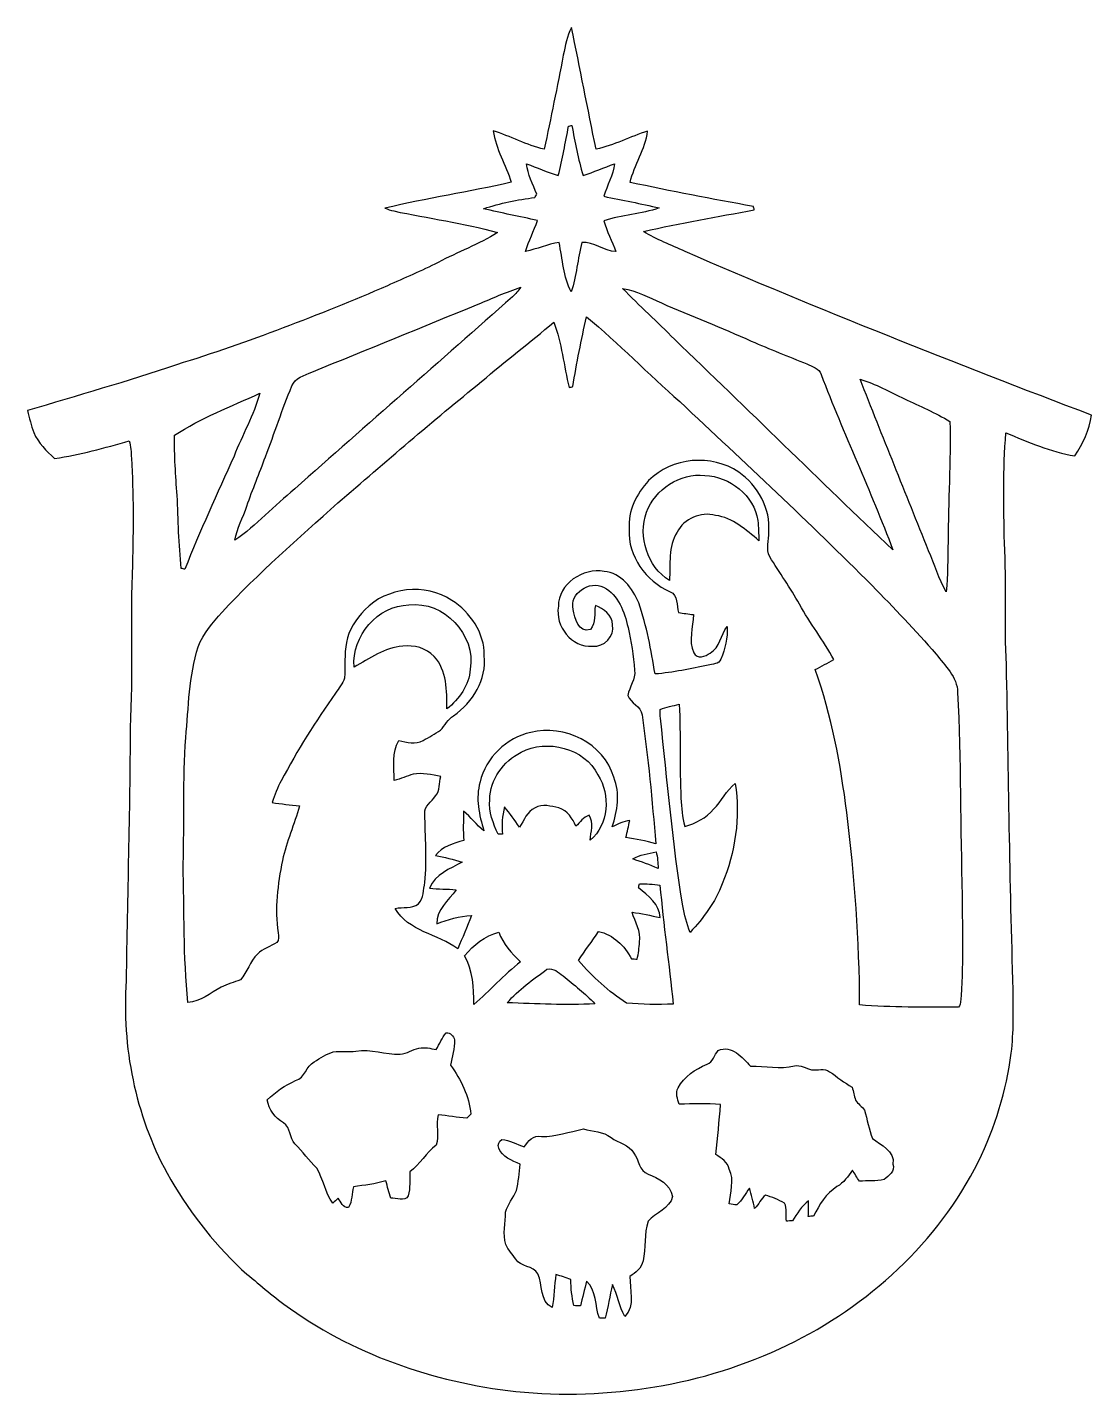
# Model space of a CAD drawing. Header units: centimetres. Extents: x -12.3 to 12, y -15.9 to 15.5.
import ezdxf

# ---------------------------------------------------------------- set-up
doc = ezdxf.new("R2010")
doc.units = ezdxf.units.CM
doc.header["$MEASUREMENT"] = 0
doc.layers.add('Layer 1', color=7, linetype='Continuous')

msp = doc.modelspace()

# ---------------------------------------------------------------- linework, layer by layer
at = {"layer": 'Layer 1', "color": 49}
for points, knots in [([(-0.08184, 14.89251), (-0.03845, 15.10806), (-0.00247, 15.33102), (0.10548, 15.52575), (0.10548, 15.52575), (0.2981, 14.59794), (0.4759, 13.66661), (0.66604, 12.7381), (0.66604, 12.7381), (1.07774, 12.82277), (1.44851, 13.02949), (1.84785, 13.15297), (1.84785, 13.15297), (1.79917, 12.73669), (1.53811, 12.38356), (1.44604, 11.97751), (1.44604, 11.97751), (2.38337, 11.7796), (3.32352, 11.59298), (4.26755, 11.43035), (4.26755, 11.43035), (4.27284, 11.4106), (4.28343, 11.37144), (4.28872, 11.35204), (4.28872, 11.35204), (3.44417, 11.18799), (2.59468, 11.04794), (1.75577, 10.85638), (1.75577, 10.85638), (2.04717, 10.65671), (2.39007, 10.55335), (2.70334, 10.39495), (2.70334, 10.39495), (5.77215, 9.06921), (8.88189, 7.83907), (12.00538, 6.64916), (12.00538, 6.64916), (11.9567, 6.31261), (11.80782, 6.00075), (11.62191, 5.71888), (11.62191, 5.71888), (11.07087, 5.80954), (10.55652, 6.03215), (10.04499, 6.24487), (10.04499, 6.24487), (9.97902, 5.40632), (9.99737, 4.56318), (10.01077, 3.72286), (10.01077, 3.72286), (10.0651, 2.794), (10.01007, 1.86302), (10.05769, 0.93416), (10.05769, 0.93416), (10.10814, -1.54693), (10.13142, -4.02837), (10.21397, -6.50875), (10.21397, -6.50875), (10.21609, -6.99029), (10.22456, -7.47395), (10.17023, -7.95373), (10.17023, -7.95373), (10.05205, -8.81592), (9.79699, -9.65623), (9.41599, -10.43799), (9.41599, -10.43799), (8.4963, -12.28866), (6.89116, -13.74669), (5.04261, -14.64204), (5.04261, -14.64204), (3.12491, -15.57055), (0.94368, -15.90992), (-1.17052, -15.70426), (-1.17052, -15.70426), (-3.06458, -15.48906), (-4.93219, -14.84171), (-6.47383, -13.70577), (-6.47383, -13.70577), (-6.8072, -13.45353), (-7.12364, -13.17978), (-7.44538, -12.91272), (-7.44538, -12.91272), (-8.1153, -12.26326), (-8.70056, -11.52243), (-9.14929, -10.70328), (-9.14929, -10.70328), (-9.87989, -9.36484), (-10.18611, -7.81403), (-10.08592, -6.29638), (-10.08592, -6.29638), (-10.05805, -4.36774), (-10.00231, -2.43981), (-9.99314, -0.51118), (-9.99314, -0.51118), (-9.93069, 0.73484), (-10.00054, 1.98296), (-9.94163, 3.22897), (-9.94163, 3.22897), (-9.92364, 4.04001), (-9.91482, 4.85246), (-9.96597, 5.66279), (-9.96597, 5.66279), (-9.96879, 5.7979), (-9.98114, 5.93231), (-10.0143, 6.06319), (-10.0143, 6.06319), (-10.57593, 5.89739), (-11.14319, 5.7464), (-11.72316, 5.65856), (-11.72316, 5.65856), (-11.90978, 5.82965), (-12.09746, 6.0138), (-12.19906, 6.25016), (-12.19906, 6.25016), (-12.25797, 6.41491), (-12.30313, 6.58389), (-12.34405, 6.75358), (-12.34405, 6.75358), (-11.20563, 7.09895), (-10.05875, 7.41927), (-8.93198, 7.80344), (-8.93198, 7.80344), (-7.29121, 8.31603), (-5.68431, 8.93233), (-4.10598, 9.61249), (-4.10598, 9.61249), (-3.72004, 9.79029), (-3.32634, 9.95151), (-2.94816, 10.14624), (-2.94816, 10.14624), (-2.49837, 10.38296), (-2.01859, 10.56005), (-1.5875, 10.83169), (-1.5875, 10.83169), (-2.36679, 11.04865), (-3.17183, 11.15554), (-3.96205, 11.32381), (-3.96205, 11.32381), (-4.03084, 11.34039), (-4.09716, 11.36438), (-4.16313, 11.38873), (-4.16313, 11.38873), (-3.20675, 11.61556), (-2.23308, 11.76196), (-1.27529, 11.98069), (-1.27529, 11.98069), (-1.39277, 12.38144), (-1.62807, 12.74198), (-1.68769, 13.16037), (-1.68769, 13.16037), (-1.29223, 13.03549), (-0.92393, 12.83088), (-0.51717, 12.73916), (-0.51717, 12.73916), (-0.36548, 13.45565), (-0.22331, 14.17391), (-0.08184, 14.89251), (-0.08184, 14.89251), (-0.08184, 14.89251), (-0.08184, 14.89251), (-0.08184, 14.89251)], [0, 0, 0, 0, 0.02439024, 0.02439024, 0.02439024, 0.02439024, 0.04878049, 0.04878049, 0.04878049, 0.04878049, 0.07317073, 0.07317073, 0.07317073, 0.07317073, 0.09756098, 0.09756098, 0.09756098, 0.09756098, 0.12195122, 0.12195122, 0.12195122, 0.12195122, 0.14634146, 0.14634146, 0.14634146, 0.14634146, 0.17073171, 0.17073171, 0.17073171, 0.17073171, 0.19512195, 0.19512195, 0.19512195, 0.19512195, 0.2195122, 0.2195122, 0.2195122, 0.2195122, 0.24390244, 0.24390244, 0.24390244, 0.24390244, 0.26829268, 0.26829268, 0.26829268, 0.26829268, 0.29268293, 0.29268293, 0.29268293, 0.29268293, 0.31707317, 0.31707317, 0.31707317, 0.31707317, 0.34146341, 0.34146341, 0.34146341, 0.34146341, 0.36585366, 0.36585366, 0.36585366, 0.36585366, 0.3902439, 0.3902439, 0.3902439, 0.3902439, 0.41463415, 0.41463415, 0.41463415, 0.41463415, 0.43902439, 0.43902439, 0.43902439, 0.43902439, 0.46341463, 0.46341463, 0.46341463, 0.46341463, 0.48780488, 0.48780488, 0.48780488, 0.48780488, 0.51219512, 0.51219512, 0.51219512, 0.51219512, 0.53658537, 0.53658537, 0.53658537, 0.53658537, 0.56097561, 0.56097561, 0.56097561, 0.56097561, 0.58536585, 0.58536585, 0.58536585, 0.58536585, 0.6097561, 0.6097561, 0.6097561, 0.6097561, 0.63414634, 0.63414634, 0.63414634, 0.63414634, 0.65853659, 0.65853659, 0.65853659, 0.65853659, 0.68292683, 0.68292683, 0.68292683, 0.68292683, 0.70731707, 0.70731707, 0.70731707, 0.70731707, 0.73170732, 0.73170732, 0.73170732, 0.73170732, 0.75609756, 0.75609756, 0.75609756, 0.75609756, 0.7804878, 0.7804878, 0.7804878, 0.7804878, 0.80487805, 0.80487805, 0.80487805, 0.80487805, 0.82926829, 0.82926829, 0.82926829, 0.82926829, 0.85365854, 0.85365854, 0.85365854, 0.85365854, 0.87804878, 0.87804878, 0.87804878, 0.87804878, 0.90243902, 0.90243902, 0.90243902, 0.90243902, 0.92682927, 0.92682927, 0.92682927, 0.92682927, 0.95121951, 0.95121951, 0.95121951, 0.95121951, 1, 1, 1, 1]), ([(0.03598, 13.26303), (-0.03104, 12.88521), (-0.1076, 12.50915), (-0.1972, 12.13591), (-0.1972, 12.13591), (-0.44626, 12.2107), (-0.68298, 12.31865), (-0.92781, 12.40508), (-0.92781, 12.40508), (-0.89112, 12.15954), (-0.78352, 11.93377), (-0.68756, 11.70728), (-0.68756, 11.70728), (-0.69885, 11.68929), (-0.72143, 11.65331), (-0.73272, 11.63532), (-0.73272, 11.63532), (-1.12924, 11.57817), (-1.52541, 11.50373), (-1.90606, 11.37708), (-1.90606, 11.37708), (-1.49789, 11.27407), (-1.08303, 11.2014), (-0.6731, 11.10439), (-0.6731, 11.10439), (-0.75918, 10.86697), (-0.86713, 10.63766), (-0.94686, 10.39777), (-0.94686, 10.39777), (-0.68756, 10.45175), (-0.44344, 10.56393), (-0.17992, 10.60203), (-0.17992, 10.60203), (-0.09243, 10.22703), (-0.08819, 9.81675), (0.09666, 9.47244), (0.09666, 9.47244), (0.22472, 9.83897), (0.24342, 10.2302), (0.34149, 10.60344), (0.34149, 10.60344), (0.6156, 10.62496), (0.84561, 10.40271), (1.12148, 10.3953), (1.12148, 10.3953), (1.03223, 10.63202), (0.91757, 10.8585), (0.84314, 11.10051), (0.84314, 11.10051), (1.25801, 11.2335), (1.70004, 11.25361), (2.11314, 11.39261), (2.11314, 11.39261), (1.69404, 11.49809), (1.26647, 11.56723), (0.84455, 11.66001), (0.84455, 11.66001), (0.92181, 11.91084), (1.05481, 12.14332), (1.09008, 12.40719), (1.09008, 12.40719), (0.84949, 12.31865), (0.61419, 12.21493), (0.37006, 12.13626), (0.37006, 12.13626), (0.25823, 12.51232), (0.18097, 12.89791), (0.11606, 13.28455), (0.11606, 13.28455), (0.09596, 13.27926), (0.05609, 13.26832), (0.03598, 13.26303), (0.03598, 13.26303), (0.03598, 13.26303), (0.03598, 13.26303), (0.03598, 13.26303)], [0, 0, 0, 0, 0.05, 0.05, 0.05, 0.05, 0.1, 0.1, 0.1, 0.1, 0.15, 0.15, 0.15, 0.15, 0.2, 0.2, 0.2, 0.2, 0.25, 0.25, 0.25, 0.25, 0.3, 0.3, 0.3, 0.3, 0.35, 0.35, 0.35, 0.35, 0.4, 0.4, 0.4, 0.4, 0.45, 0.45, 0.45, 0.45, 0.5, 0.5, 0.5, 0.5, 0.55, 0.55, 0.55, 0.55, 0.6, 0.6, 0.6, 0.6, 0.65, 0.65, 0.65, 0.65, 0.7, 0.7, 0.7, 0.7, 0.75, 0.75, 0.75, 0.75, 0.8, 0.8, 0.8, 0.8, 0.85, 0.85, 0.85, 0.85, 0.9, 0.9, 0.9, 0.9, 1, 1, 1, 1]), ([(-2.03341, 9.19127), (-3.29883, 8.66846), (-4.56741, 8.15269), (-5.836, 7.63764), (-5.836, 7.63764), (-6.00463, 7.5632), (-6.22335, 7.50746), (-6.29285, 7.31767), (-6.29285, 7.31767), (-6.51722, 6.78639), (-6.68902, 6.23535), (-6.89857, 5.69877), (-6.89857, 5.69877), (-7.03474, 5.32024), (-7.19314, 4.95018), (-7.32402, 4.56953), (-7.32402, 4.56953), (-7.4108, 4.30706), (-7.54698, 4.05977), (-7.59672, 3.78531), (-7.59672, 3.78531), (-7.10494, 4.13173), (-6.69255, 4.57729), (-6.22935, 4.95935), (-6.22935, 4.95935), (-4.57694, 6.43643), (-2.89807, 7.88282), (-1.24672, 9.36061), (-1.24672, 9.36061), (-1.17404, 9.42552), (-1.11019, 9.4996), (-1.05304, 9.57792), (-1.05304, 9.57792), (-1.38748, 9.47067), (-1.70744, 9.32215), (-2.03341, 9.19127), (-2.03341, 9.19127), (-2.03341, 9.19127), (-2.03341, 9.19127), (-2.03341, 9.19127)], [0, 0, 0, 0, 0.09090909, 0.09090909, 0.09090909, 0.09090909, 0.18181818, 0.18181818, 0.18181818, 0.18181818, 0.27272727, 0.27272727, 0.27272727, 0.27272727, 0.36363636, 0.36363636, 0.36363636, 0.36363636, 0.45454545, 0.45454545, 0.45454545, 0.45454545, 0.54545455, 0.54545455, 0.54545455, 0.54545455, 0.63636364, 0.63636364, 0.63636364, 0.63636364, 0.72727273, 0.72727273, 0.72727273, 0.72727273, 0.81818182, 0.81818182, 0.81818182, 0.81818182, 1, 1, 1, 1]), ([(1.27564, 9.55322), (1.65523, 9.14929), (2.07504, 8.78558), (2.46062, 8.38729), (2.46062, 8.38729), (4.13314, 6.78533), (5.78309, 5.15796), (7.4616, 3.5627), (7.4616, 3.5627), (6.95184, 4.91772), (6.33448, 6.2297), (5.81589, 7.58119), (5.81589, 7.58119), (5.77427, 7.72689), (5.61022, 7.76111), (5.4924, 7.82249), (5.4924, 7.82249), (5.06801, 7.99712), (4.63832, 8.15834), (4.22028, 8.34743), (4.22028, 8.34743), (3.54013, 8.65117), (2.84409, 8.91822), (2.16253, 9.21844), (2.16253, 9.21844), (1.87466, 9.34826), (1.59138, 9.50242), (1.27564, 9.55322), (1.27564, 9.55322), (1.27564, 9.55322), (1.27564, 9.55322), (1.27564, 9.55322)], [0, 0, 0, 0, 0.11111111, 0.11111111, 0.11111111, 0.11111111, 0.22222222, 0.22222222, 0.22222222, 0.22222222, 0.33333333, 0.33333333, 0.33333333, 0.33333333, 0.44444444, 0.44444444, 0.44444444, 0.44444444, 0.55555556, 0.55555556, 0.55555556, 0.55555556, 0.66666667, 0.66666667, 0.66666667, 0.66666667, 0.77777778, 0.77777778, 0.77777778, 0.77777778, 1, 1, 1, 1]), ([(0.44662, 8.90164), (0.33479, 8.37071), (0.21766, 7.84049), (0.13723, 7.30356), (0.13723, 7.30356), (0.11642, 7.29827), (0.07444, 7.28733), (0.05362, 7.28169), (0.05362, 7.28169), (-0.07796, 7.77769), (-0.11113, 8.30157), (-0.30021, 8.78064), (-0.30021, 8.78064), (-0.83891, 8.31286), (-1.41605, 7.89164), (-1.95121, 7.41892), (-1.95121, 7.41892), (-3.07164, 6.52145), (-4.15184, 5.57601), (-5.24122, 4.6415), (-5.24122, 4.6415), (-6.14751, 3.83293), (-7.06226, 3.03036), (-7.89023, 2.1403), (-7.89023, 2.1403), (-8.10119, 1.8983), (-8.32344, 1.65312), (-8.43562, 1.34655), (-8.43562, 1.34655), (-8.64941, 0.67451), (-8.65928, -0.0381), (-8.71996, -0.73448), (-8.71996, -0.73448), (-8.79616, -1.69721), (-8.74818, -2.66347), (-8.7824, -3.62797), (-8.7824, -3.62797), (-8.75771, -4.68418), (-8.77676, -5.74428), (-8.67586, -6.79768), (-8.67586, -6.79768), (-8.37988, -6.78251), (-8.16046, -6.57754), (-7.90998, -6.44948), (-7.90998, -6.44948), (-7.77311, -6.3694), (-7.61612, -6.33765), (-7.47254, -6.27521), (-7.47254, -6.27521), (-7.31061, -6.10306), (-7.25523, -5.85294), (-7.08025, -5.68995), (-7.08025, -5.68995), (-6.95784, -5.56295), (-6.77968, -5.52097), (-6.63893, -5.42078), (-6.63893, -5.42078), (-6.56978, -5.36928), (-6.60435, -5.27403), (-6.60541, -5.20241), (-6.60541, -5.20241), (-6.69431, -4.65032), (-6.61776, -4.08834), (-6.50875, -3.54506), (-6.50875, -3.54506), (-6.41632, -3.1175), (-6.23676, -2.71604), (-6.11893, -2.29623), (-6.11893, -2.29623), (-6.32778, -2.27118), (-6.53768, -2.25601), (-6.74405, -2.2158), (-6.74405, -2.2158), (-6.69078, -2.04399), (-6.61846, -1.87854), (-6.53697, -1.71873), (-6.53697, -1.71873), (-6.16691, -1.02447), (-5.74957, -0.3556), (-5.29343, 0.28504), (-5.29343, 0.28504), (-5.22393, 0.39899), (-5.13009, 0.502), (-5.08917, 0.63112), (-5.08917, 0.63112), (-5.06518, 0.90099), (-5.10258, 1.17616), (-5.04402, 1.44321), (-5.04402, 1.44321), (-5.00204, 1.73496), (-4.81471, 1.97767), (-4.62739, 2.19393), (-4.62739, 2.19393), (-4.12256, 2.71216), (-3.2385, 2.81446), (-2.63525, 2.40947), (-2.63525, 2.40947), (-2.20945, 2.14171), (-1.88313, 1.66229), (-1.88983, 1.14653), (-1.88983, 1.14653), (-1.83586, 0.5969), (-2.15265, 0.07549), (-2.59151, -0.23213), (-2.59151, -0.23213), (-2.72874, -0.30798), (-2.788, -0.45579), (-2.89172, -0.56339), (-2.89172, -0.56339), (-3.02013, -0.64946), (-3.15666, -0.72355), (-3.29142, -0.79869), (-3.29142, -0.79869), (-3.46428, -0.89112), (-3.66501, -0.84067), (-3.84351, -0.79728), (-3.84351, -0.79728), (-4.01743, -1.07103), (-3.95005, -1.40935), (-3.95076, -1.71803), (-3.95076, -1.71803), (-3.8033, -1.67852), (-3.66501, -1.61078), (-3.51825, -1.56845), (-3.51825, -1.56845), (-3.30553, -1.53282), (-3.09139, -1.58574), (-2.88184, -1.62278), (-2.88184, -1.62278), (-2.93017, -1.76601), (-2.89525, -1.95121), (-3.00849, -2.06939), (-3.00849, -2.06939), (-3.09527, -2.19745), (-3.26602, -2.29976), (-3.25226, -2.47333), (-3.25226, -2.47333), (-3.23921, -2.99826), (-3.20181, -3.52637), (-3.24803, -4.05095), (-3.24803, -4.05095), (-3.28859, -4.21076), (-3.27201, -4.41254), (-3.39901, -4.53743), (-3.39901, -4.53743), (-3.55106, -4.64891), (-3.75744, -4.60904), (-3.93171, -4.64185), (-3.93171, -4.64185), (-3.62903, -5.16996), (-2.95557, -5.22958), (-2.49696, -5.56648), (-2.49696, -5.56648), (-2.39219, -5.31354), (-2.27506, -5.06483), (-2.18475, -4.80624), (-2.18475, -4.80624), (-2.45992, -4.81789), (-2.72203, -4.90044), (-2.9778, -4.99569), (-2.9778, -4.99569), (-2.98591, -4.67042), (-2.7111, -4.45735), (-2.53083, -4.22063), (-2.53083, -4.22063), (-2.73262, -4.18394), (-2.93934, -4.21358), (-3.14113, -4.17901), (-3.14113, -4.17901), (-3.01696, -3.85269), (-2.67476, -3.73909), (-2.39713, -3.58352), (-2.39713, -3.58352), (-2.59786, -3.51825), (-2.80458, -3.4738), (-3.00955, -3.429), (-3.00955, -3.429), (-2.85115, -3.23074), (-2.59927, -3.14854), (-2.36149, -3.09033), (-2.36149, -3.09033), (-2.37631, -2.86632), (-2.36961, -2.64125), (-2.36432, -2.41759), (-2.36432, -2.41759), (-2.19498, -2.55199), (-2.07257, -2.73614), (-1.89794, -2.86456), (-1.89794, -2.86456), (-2.01119, -2.50543), (-2.09127, -2.12019), (-1.98649, -1.74766), (-1.98649, -1.74766), (-1.8609, -1.18957), (-1.38395, -0.73589), (-0.82762, -0.61419), (-0.82762, -0.61419), (-0.06279, -0.42228), (0.85125, -0.86113), (1.07386, -1.64183), (1.07386, -1.64183), (1.22767, -2.00836), (1.15323, -2.41053), (1.03964, -2.77566), (1.03964, -2.77566), (1.16734, -2.71392), (1.29505, -2.6476), (1.43722, -2.62678), (1.43722, -2.62678), (1.41358, -2.75943), (1.38007, -2.88996), (1.35008, -3.02119), (1.35008, -3.02119), (1.57903, -3.06035), (1.80904, -3.09739), (2.03306, -3.16195), (2.03306, -3.16195), (1.95333, -2.17558), (1.8602, -1.18886), (1.72085, -0.20849), (1.72085, -0.20849), (1.68698, -0.01764), (1.46438, 0.05786), (1.39594, 0.23283), (1.39594, 0.23283), (1.42381, 0.43251), (1.58468, 0.60008), (1.54587, 0.81245), (1.54587, 0.81245), (1.53, 1.14265), (1.46685, 1.46897), (1.39947, 1.79141), (1.39947, 1.79141), (1.31233, 2.13924), (1.18604, 2.53718), (0.84067, 2.7111), (0.84067, 2.7111), (0.52458, 2.87514), (0.04551, 2.56469), (0.1457, 2.2031), (0.1457, 2.2031), (0.18556, 2.00978), (0.25541, 1.64536), (0.54116, 1.74554), (0.54116, 1.74554), (0.66957, 1.89512), (0.62018, 2.11667), (0.65123, 2.29376), (0.65123, 2.29376), (0.84314, 2.21827), (1.03681, 2.07998), (1.04458, 1.85314), (1.04458, 1.85314), (1.09996, 1.58397), (0.84631, 1.33315), (0.58385, 1.35996), (0.58385, 1.35996), (0.10478, 1.32397), (-0.2727, 1.81857), (-0.19438, 2.27436), (-0.19438, 2.27436), (-0.20249, 2.79153), (0.37324, 3.15666), (0.85055, 3.07375), (0.85055, 3.07375), (1.24107, 3.03848), (1.50812, 2.68781), (1.64394, 2.34985), (1.64394, 2.34985), (1.82668, 1.82351), (1.92758, 1.27317), (2.01648, 0.72425), (2.01648, 0.72425), (2.42711, 0.75636), (2.83069, 0.84455), (3.23462, 0.92357), (3.23462, 0.92357), (3.32669, 0.95285), (3.48156, 0.9465), (3.52319, 1.06221), (3.52319, 1.06221), (3.61738, 1.30034), (3.68371, 1.55434), (3.66536, 1.81293), (3.66536, 1.81293), (3.52143, 1.61819), (3.50097, 1.33526), (3.27978, 1.20191), (3.27978, 1.20191), (3.17041, 1.12924), (2.97886, 1.05198), (2.90407, 1.20897), (2.90407, 1.20897), (2.7746, 1.48096), (2.88784, 1.79564), (2.89666, 2.0828), (2.89666, 2.0828), (2.78236, 2.09868), (2.66735, 2.1142), (2.55376, 2.12972), (2.55376, 2.12972), (2.50825, 2.29588), (2.55235, 2.53118), (2.35938, 2.60562), (2.35938, 2.60562), (1.8101, 2.85362), (1.38818, 3.42124), (1.42487, 4.03966), (1.42487, 4.03966), (1.39277, 4.45982), (1.59491, 4.84964), (1.87043, 5.15056), (1.87043, 5.15056), (2.39924, 5.68995), (3.31047, 5.76615), (3.93241, 5.34388), (3.93241, 5.34388), (4.36316, 5.03872), (4.67431, 4.51062), (4.61786, 3.97122), (4.61786, 3.97122), (4.63232, 3.78848), (4.54484, 3.57893), (4.6415, 3.40889), (4.6415, 3.40889), (4.8641, 3.04412), (5.11634, 2.69804), (5.32024, 2.32163), (5.32024, 2.32163), (5.56119, 1.88489), (5.87304, 1.49084), (6.10905, 1.05198), (6.10905, 1.05198), (5.96829, 0.97402), (5.82507, 0.90135), (5.68396, 0.82444), (5.68396, 0.82444), (6.06037, -0.23213), (6.2611, -1.34056), (6.40609, -2.45004), (6.40609, -2.45004), (6.5786, -3.91019), (6.6989, -5.37916), (6.69678, -6.85059), (6.69678, -6.85059), (7.43444, -6.91656), (8.17633, -6.89857), (8.91646, -6.90774), (8.91646, -6.90774), (8.98525, -6.91727), (9.00254, -6.84636), (9.00677, -6.79203), (9.00677, -6.79203), (9.07838, -5.98205), (9.04134, -5.16819), (9.0484, -4.35681), (9.0484, -4.35681), (8.99689, -2.80458), (9.02511, -1.25024), (8.93939, 0.30092), (8.93939, 0.30092), (8.94186, 0.66428), (8.6427, 0.91017), (8.44691, 1.18075), (8.44691, 1.18075), (7.97736, 1.72014), (7.48524, 2.24049), (6.98218, 2.74884), (6.98218, 2.74884), (5.55061, 4.18747), (4.06471, 5.57071), (2.5848, 6.95925), (2.5848, 6.95925), (1.85914, 7.59213), (1.19062, 8.28992), (0.44662, 8.90164), (0.44662, 8.90164), (0.44662, 8.90164), (0.44662, 8.90164), (0.44662, 8.90164)], [0, 0, 0, 0, 0.01041667, 0.01041667, 0.01041667, 0.01041667, 0.02083333, 0.02083333, 0.02083333, 0.02083333, 0.03125, 0.03125, 0.03125, 0.03125, 0.04166667, 0.04166667, 0.04166667, 0.04166667, 0.05208333, 0.05208333, 0.05208333, 0.05208333, 0.0625, 0.0625, 0.0625, 0.0625, 0.07291667, 0.07291667, 0.07291667, 0.07291667, 0.08333333, 0.08333333, 0.08333333, 0.08333333, 0.09375, 0.09375, 0.09375, 0.09375, 0.10416667, 0.10416667, 0.10416667, 0.10416667, 0.11458333, 0.11458333, 0.11458333, 0.11458333, 0.125, 0.125, 0.125, 0.125, 0.13541667, 0.13541667, 0.13541667, 0.13541667, 0.14583333, 0.14583333, 0.14583333, 0.14583333, 0.15625, 0.15625, 0.15625, 0.15625, 0.16666667, 0.16666667, 0.16666667, 0.16666667, 0.17708333, 0.17708333, 0.17708333, 0.17708333, 0.1875, 0.1875, 0.1875, 0.1875, 0.19791667, 0.19791667, 0.19791667, 0.19791667, 0.20833333, 0.20833333, 0.20833333, 0.20833333, 0.21875, 0.21875, 0.21875, 0.21875, 0.22916667, 0.22916667, 0.22916667, 0.22916667, 0.23958333, 0.23958333, 0.23958333, 0.23958333, 0.25, 0.25, 0.25, 0.25, 0.26041667, 0.26041667, 0.26041667, 0.26041667, 0.27083333, 0.27083333, 0.27083333, 0.27083333, 0.28125, 0.28125, 0.28125, 0.28125, 0.29166667, 0.29166667, 0.29166667, 0.29166667, 0.30208333, 0.30208333, 0.30208333, 0.30208333, 0.3125, 0.3125, 0.3125, 0.3125, 0.32291667, 0.32291667, 0.32291667, 0.32291667, 0.33333333, 0.33333333, 0.33333333, 0.33333333, 0.34375, 0.34375, 0.34375, 0.34375, 0.35416667, 0.35416667, 0.35416667, 0.35416667, 0.36458333, 0.36458333, 0.36458333, 0.36458333, 0.375, 0.375, 0.375, 0.375, 0.38541667, 0.38541667, 0.38541667, 0.38541667, 0.39583333, 0.39583333, 0.39583333, 0.39583333, 0.40625, 0.40625, 0.40625, 0.40625, 0.41666667, 0.41666667, 0.41666667, 0.41666667, 0.42708333, 0.42708333, 0.42708333, 0.42708333, 0.4375, 0.4375, 0.4375, 0.4375, 0.44791667, 0.44791667, 0.44791667, 0.44791667, 0.45833333, 0.45833333, 0.45833333, 0.45833333, 0.46875, 0.46875, 0.46875, 0.46875, 0.47916667, 0.47916667, 0.47916667, 0.47916667, 0.48958333, 0.48958333, 0.48958333, 0.48958333, 0.5, 0.5, 0.5, 0.5, 0.51041667, 0.51041667, 0.51041667, 0.51041667, 0.52083333, 0.52083333, 0.52083333, 0.52083333, 0.53125, 0.53125, 0.53125, 0.53125, 0.54166667, 0.54166667, 0.54166667, 0.54166667, 0.55208333, 0.55208333, 0.55208333, 0.55208333, 0.5625, 0.5625, 0.5625, 0.5625, 0.57291667, 0.57291667, 0.57291667, 0.57291667, 0.58333333, 0.58333333, 0.58333333, 0.58333333, 0.59375, 0.59375, 0.59375, 0.59375, 0.60416667, 0.60416667, 0.60416667, 0.60416667, 0.61458333, 0.61458333, 0.61458333, 0.61458333, 0.625, 0.625, 0.625, 0.625, 0.63541667, 0.63541667, 0.63541667, 0.63541667, 0.64583333, 0.64583333, 0.64583333, 0.64583333, 0.65625, 0.65625, 0.65625, 0.65625, 0.66666667, 0.66666667, 0.66666667, 0.66666667, 0.67708333, 0.67708333, 0.67708333, 0.67708333, 0.6875, 0.6875, 0.6875, 0.6875, 0.69791667, 0.69791667, 0.69791667, 0.69791667, 0.70833333, 0.70833333, 0.70833333, 0.70833333, 0.71875, 0.71875, 0.71875, 0.71875, 0.72916667, 0.72916667, 0.72916667, 0.72916667, 0.73958333, 0.73958333, 0.73958333, 0.73958333, 0.75, 0.75, 0.75, 0.75, 0.76041667, 0.76041667, 0.76041667, 0.76041667, 0.77083333, 0.77083333, 0.77083333, 0.77083333, 0.78125, 0.78125, 0.78125, 0.78125, 0.79166667, 0.79166667, 0.79166667, 0.79166667, 0.80208333, 0.80208333, 0.80208333, 0.80208333, 0.8125, 0.8125, 0.8125, 0.8125, 0.82291667, 0.82291667, 0.82291667, 0.82291667, 0.83333333, 0.83333333, 0.83333333, 0.83333333, 0.84375, 0.84375, 0.84375, 0.84375, 0.85416667, 0.85416667, 0.85416667, 0.85416667, 0.86458333, 0.86458333, 0.86458333, 0.86458333, 0.875, 0.875, 0.875, 0.875, 0.88541667, 0.88541667, 0.88541667, 0.88541667, 0.89583333, 0.89583333, 0.89583333, 0.89583333, 0.90625, 0.90625, 0.90625, 0.90625, 0.91666667, 0.91666667, 0.91666667, 0.91666667, 0.92708333, 0.92708333, 0.92708333, 0.92708333, 0.9375, 0.9375, 0.9375, 0.9375, 0.94791667, 0.94791667, 0.94791667, 0.94791667, 0.95833333, 0.95833333, 0.95833333, 0.95833333, 0.96875, 0.96875, 0.96875, 0.96875, 0.97916667, 0.97916667, 0.97916667, 0.97916667, 1, 1, 1, 1]), ([(6.70948, 7.47536), (7.22207, 6.16232), (7.75441, 4.85669), (8.27476, 3.54647), (8.27476, 3.54647), (8.41516, 3.23427), (8.50724, 2.9016), (8.67869, 2.6035), (8.67869, 2.6035), (8.7309, 2.98521), (8.70338, 3.37291), (8.72525, 3.75673), (8.72525, 3.75673), (8.72349, 4.67431), (8.78487, 5.59047), (8.76653, 6.50804), (8.76653, 6.50804), (8.43068, 6.70242), (8.07473, 6.85835), (7.72372, 7.02239), (7.72372, 7.02239), (7.39105, 7.18432), (7.06437, 7.36565), (6.70948, 7.47536), (6.70948, 7.47536), (6.70948, 7.47536), (6.70948, 7.47536), (6.70948, 7.47536)], [0, 0, 0, 0, 0.125, 0.125, 0.125, 0.125, 0.25, 0.25, 0.25, 0.25, 0.375, 0.375, 0.375, 0.375, 0.5, 0.5, 0.5, 0.5, 0.625, 0.625, 0.625, 0.625, 0.75, 0.75, 0.75, 0.75, 1, 1, 1, 1]), ([(-8.98137, 6.18843), (-8.98172, 5.72841), (-8.95738, 5.26874), (-8.91822, 4.81048), (-8.91822, 4.81048), (-8.89353, 4.25309), (-8.88365, 3.69429), (-8.82509, 3.13937), (-8.82509, 3.13937), (-8.80392, 3.13514), (-8.76159, 3.12667), (-8.74042, 3.12279), (-8.74042, 3.12279), (-8.40176, 4.00015), (-7.99924, 4.8514), (-7.61683, 5.71041), (-7.61683, 5.71041), (-7.42597, 6.19266), (-7.17021, 6.64951), (-7.02557, 7.14939), (-7.02557, 7.14939), (-7.68632, 6.84918), (-8.37142, 6.58742), (-8.98137, 6.18843), (-8.98137, 6.18843), (-8.98137, 6.18843), (-8.98137, 6.18843), (-8.98137, 6.18843)], [0, 0, 0, 0, 0.125, 0.125, 0.125, 0.125, 0.25, 0.25, 0.25, 0.25, 0.375, 0.375, 0.375, 0.375, 0.5, 0.5, 0.5, 0.5, 0.625, 0.625, 0.625, 0.625, 0.75, 0.75, 0.75, 0.75, 1, 1, 1, 1]), ([(1.81822, 4.42701), (1.62807, 3.86715), (1.83762, 3.18382), (2.34491, 2.86385), (2.34491, 2.86385), (2.37278, 3.23286), (2.30999, 3.64314), (2.5213, 3.97016), (2.5213, 3.97016), (2.67899, 4.27814), (3.06634, 4.44712), (3.40042, 4.35575), (3.40042, 4.35575), (3.79801, 4.30177), (4.09893, 4.02131), (4.39349, 3.77613), (4.39349, 3.77613), (4.38926, 3.92959), (4.38291, 4.0834), (4.3688, 4.2358), (4.3688, 4.2358), (4.28872, 4.81401), (3.72075, 5.24369), (3.1563, 5.27191), (3.1563, 5.27191), (2.58763, 5.33118), (2.01895, 4.95406), (1.81822, 4.42701), (1.81822, 4.42701), (1.81822, 4.42701), (1.81822, 4.42701), (1.81822, 4.42701)], [0, 0, 0, 0, 0.11111111, 0.11111111, 0.11111111, 0.11111111, 0.22222222, 0.22222222, 0.22222222, 0.22222222, 0.33333333, 0.33333333, 0.33333333, 0.33333333, 0.44444444, 0.44444444, 0.44444444, 0.44444444, 0.55555556, 0.55555556, 0.55555556, 0.55555556, 0.66666667, 0.66666667, 0.66666667, 0.66666667, 0.77777778, 0.77777778, 0.77777778, 0.77777778, 1, 1, 1, 1]), ([(-4.8708, 0.88194), (-4.51556, 1.07103), (-4.17477, 1.33879), (-3.75744, 1.35961), (-3.75744, 1.35961), (-3.49356, 1.39206), (-3.22474, 1.32256), (-3.03883, 1.12536), (-3.03883, 1.12536), (-2.73932, 0.80574), (-2.74849, 0.33584), (-2.74708, -0.07514), (-2.74708, -0.07514), (-2.46698, 0.14958), (-2.23414, 0.46284), (-2.21227, 0.83361), (-2.21227, 0.83361), (-2.07751, 1.62278), (-2.81869, 2.40559), (-3.61456, 2.30505), (-3.61456, 2.30505), (-4.3367, 2.29588), (-4.92443, 1.59103), (-4.8708, 0.88194), (-4.8708, 0.88194), (-4.8708, 0.88194), (-4.8708, 0.88194), (-4.8708, 0.88194)], [0, 0, 0, 0, 0.125, 0.125, 0.125, 0.125, 0.25, 0.25, 0.25, 0.25, 0.375, 0.375, 0.375, 0.375, 0.5, 0.5, 0.5, 0.5, 0.625, 0.625, 0.625, 0.625, 0.75, 0.75, 0.75, 0.75, 1, 1, 1, 1]), ([(2.13748, -0.09243), (2.12443, -0.15663), (2.13572, -0.22225), (2.14136, -0.28716), (2.14136, -0.28716), (2.29729, -1.72014), (2.4197, -3.15842), (2.65289, -4.58188), (2.65289, -4.58188), (2.68323, -4.79107), (2.75096, -4.9911), (2.81869, -5.19077), (2.81869, -5.19077), (3.12385, -4.86551), (3.39901, -4.50144), (3.55318, -4.07917), (3.55318, -4.07917), (3.85057, -3.35668), (3.97792, -2.55658), (3.84845, -1.78153), (3.84845, -1.78153), (3.65372, -1.95016), (3.53201, -2.18369), (3.35844, -2.37173), (3.35844, -2.37173), (3.18911, -2.57069), (2.94993, -2.6984), (2.70016, -2.76543), (2.70016, -2.76543), (2.64054, -2.55658), (2.61867, -2.33892), (2.6102, -2.12266), (2.6102, -2.12266), (2.5781, -1.40441), (2.60773, -0.68474), (2.56999, 0.03316), (2.56999, 0.03316), (2.42605, -0.00917), (2.27295, -0.02681), (2.13748, -0.09243), (2.13748, -0.09243), (2.13748, -0.09243), (2.13748, -0.09243), (2.13748, -0.09243)], [0, 0, 0, 0, 0.08333333, 0.08333333, 0.08333333, 0.08333333, 0.16666667, 0.16666667, 0.16666667, 0.16666667, 0.25, 0.25, 0.25, 0.25, 0.33333333, 0.33333333, 0.33333333, 0.33333333, 0.41666667, 0.41666667, 0.41666667, 0.41666667, 0.5, 0.5, 0.5, 0.5, 0.58333333, 0.58333333, 0.58333333, 0.58333333, 0.66666667, 0.66666667, 0.66666667, 0.66666667, 0.75, 0.75, 0.75, 0.75, 0.83333333, 0.83333333, 0.83333333, 0.83333333, 1, 1, 1, 1]), ([(-1.04951, -1.06892), (-1.45591, -1.27141), (-1.75824, -1.6951), (-1.76565, -2.15512), (-1.76565, -2.15512), (-1.79211, -2.4324), (-1.68628, -2.69875), (-1.57409, -2.9464), (-1.57409, -2.9464), (-1.54869, -2.9464), (-1.49825, -2.94605), (-1.47285, -2.94605), (-1.47285, -2.94605), (-1.49789, -2.73685), (-1.48131, -2.52342), (-1.42487, -2.32057), (-1.42487, -2.32057), (-1.29999, -2.46521), (-1.19909, -2.62749), (-1.08444, -2.78059), (-1.08444, -2.78059), (-0.97508, -2.62608), (-0.91828, -2.4197), (-0.72496, -2.3428), (-0.72496, -2.3428), (-0.56198, -2.23132), (-0.35701, -2.30999), (-0.1845, -2.34244), (-0.1845, -2.34244), (0.01446, -2.39924), (0.12629, -2.5848), (0.20814, -2.76084), (0.20814, -2.76084), (0.30268, -2.673), (0.375, -2.54529), (0.50765, -2.51072), (0.50765, -2.51072), (0.62618, -2.68076), (0.54539, -2.8956), (0.53199, -3.08328), (0.53199, -3.08328), (0.95709, -2.72909), (1.00224, -2.04153), (0.7112, -1.58679), (0.7112, -1.58679), (0.39829, -0.96908), (-0.45191, -0.7553), (-1.04951, -1.06892), (-1.04951, -1.06892), (-1.04951, -1.06892), (-1.04951, -1.06892), (-1.04951, -1.06892)], [0, 0, 0, 0, 0.07142857, 0.07142857, 0.07142857, 0.07142857, 0.14285714, 0.14285714, 0.14285714, 0.14285714, 0.21428571, 0.21428571, 0.21428571, 0.21428571, 0.28571429, 0.28571429, 0.28571429, 0.28571429, 0.35714286, 0.35714286, 0.35714286, 0.35714286, 0.42857143, 0.42857143, 0.42857143, 0.42857143, 0.5, 0.5, 0.5, 0.5, 0.57142857, 0.57142857, 0.57142857, 0.57142857, 0.64285714, 0.64285714, 0.64285714, 0.64285714, 0.71428571, 0.71428571, 0.71428571, 0.71428571, 0.78571429, 0.78571429, 0.78571429, 0.78571429, 0.85714286, 0.85714286, 0.85714286, 0.85714286, 1, 1, 1, 1]), ([(1.50777, -3.50943), (1.70215, -3.57717), (1.89794, -3.64349), (2.08633, -3.72639), (2.08633, -3.72639), (2.08703, -3.59974), (2.07222, -3.47345), (2.04329, -3.34998), (2.04329, -3.34998), (1.85914, -3.37996), (1.67287, -3.41912), (1.50777, -3.50943), (1.50777, -3.50943), (1.50777, -3.50943), (1.50777, -3.50943), (1.50777, -3.50943)], [0, 0, 0, 0, 0.2, 0.2, 0.2, 0.2, 0.4, 0.4, 0.4, 0.4, 0.6, 0.6, 0.6, 0.6, 1, 1, 1, 1]), ([(1.6577, -4.08058), (1.65312, -4.10422), (1.64394, -4.15114), (1.63936, -4.17477), (1.63936, -4.17477), (1.85632, -4.35046), (2.1276, -4.54942), (2.13395, -4.85458), (2.13395, -4.85458), (1.92017, -4.80836), (1.7078, -4.75368), (1.48978, -4.73181), (1.48978, -4.73181), (1.56139, -4.95406), (1.70251, -5.16819), (1.66123, -5.41302), (1.66123, -5.41302), (1.65629, -5.54426), (1.63477, -5.67514), (1.60867, -5.80425), (1.60867, -5.80425), (1.56386, -5.80143), (1.51941, -5.79896), (1.47532, -5.79684), (1.47532, -5.79684), (1.31621, -5.49592), (1.06539, -5.24545), (0.72214, -5.16784), (0.72214, -5.16784), (0.58138, -5.39891), (0.40711, -5.60776), (0.26423, -5.83706), (0.26423, -5.83706), (0.58702, -6.2036), (0.95179, -6.54791), (1.36596, -6.81037), (1.36596, -6.81037), (1.71979, -6.84107), (2.07716, -6.85165), (2.4324, -6.83331), (2.4324, -6.83331), (2.33927, -5.9242), (2.21086, -5.01791), (2.12937, -4.10704), (2.12937, -4.10704), (1.97273, -4.08905), (1.81469, -4.07952), (1.6577, -4.08058), (1.6577, -4.08058), (1.6577, -4.08058), (1.6577, -4.08058), (1.6577, -4.08058)], [0, 0, 0, 0, 0.07142857, 0.07142857, 0.07142857, 0.07142857, 0.14285714, 0.14285714, 0.14285714, 0.14285714, 0.21428571, 0.21428571, 0.21428571, 0.21428571, 0.28571429, 0.28571429, 0.28571429, 0.28571429, 0.35714286, 0.35714286, 0.35714286, 0.35714286, 0.42857143, 0.42857143, 0.42857143, 0.42857143, 0.5, 0.5, 0.5, 0.5, 0.57142857, 0.57142857, 0.57142857, 0.57142857, 0.64285714, 0.64285714, 0.64285714, 0.64285714, 0.71428571, 0.71428571, 0.71428571, 0.71428571, 0.78571429, 0.78571429, 0.78571429, 0.78571429, 0.85714286, 0.85714286, 0.85714286, 0.85714286, 1, 1, 1, 1]), ([(-2.33998, -5.72664), (-2.14665, -6.06848), (-2.13431, -6.46112), (-2.12796, -6.84283), (-2.12796, -6.84283), (-1.76213, -6.52815), (-1.44251, -6.16232), (-1.06151, -5.86423), (-1.06151, -5.86423), (-1.26471, -5.6702), (-1.45803, -5.45606), (-1.55857, -5.18901), (-1.55857, -5.18901), (-1.87713, -5.26803), (-2.13466, -5.47829), (-2.33998, -5.72664), (-2.33998, -5.72664), (-2.33998, -5.72664), (-2.33998, -5.72664), (-2.33998, -5.72664)], [0, 0, 0, 0, 0.16666667, 0.16666667, 0.16666667, 0.16666667, 0.33333333, 0.33333333, 0.33333333, 0.33333333, 0.5, 0.5, 0.5, 0.5, 0.66666667, 0.66666667, 0.66666667, 0.66666667, 1, 1, 1, 1]), ([(-0.45649, -6.03462), (-0.77294, -6.27239), (-1.10561, -6.50275), (-1.36701, -6.80332), (-1.36701, -6.80332), (-0.69885, -6.82625), (-0.02681, -6.86506), (0.6417, -6.8259), (0.6417, -6.8259), (0.41981, -6.59059), (0.15981, -6.39586), (-0.08749, -6.18843), (-0.08749, -6.18843), (-0.19297, -6.10553), (-0.30833, -6.00216), (-0.45649, -6.03462), (-0.45649, -6.03462), (-0.45649, -6.03462), (-0.45649, -6.03462), (-0.45649, -6.03462)], [0, 0, 0, 0, 0.16666667, 0.16666667, 0.16666667, 0.16666667, 0.33333333, 0.33333333, 0.33333333, 0.33333333, 0.5, 0.5, 0.5, 0.5, 0.66666667, 0.66666667, 0.66666667, 0.66666667, 1, 1, 1, 1]), ([(-2.98909, -7.87435), (-3.11961, -7.84719), (-3.25226, -7.8172), (-3.38631, -7.8426), (-3.38631, -7.8426), (-3.53554, -7.8673), (-3.66113, -7.97278), (-3.81529, -7.97842), (-3.81529, -7.97842), (-4.15502, -7.99289), (-4.48628, -7.8546), (-4.82635, -7.90787), (-4.82635, -7.90787), (-4.99886, -7.93679), (-5.1749, -7.90011), (-5.34705, -7.9248), (-5.34705, -7.9248), (-5.50192, -7.97877), (-5.64198, -8.07014), (-5.78309, -8.15305), (-5.78309, -8.15305), (-5.96829, -8.25394), (-5.98946, -8.52276), (-6.20854, -8.58061), (-6.20854, -8.58061), (-6.44737, -8.69456), (-6.66785, -8.84132), (-6.85765, -9.02652), (-6.85765, -9.02652), (-6.81602, -9.2523), (-6.68549, -9.4421), (-6.48229, -9.55463), (-6.48229, -9.55463), (-6.31472, -9.66258), (-6.34788, -9.89365), (-6.22547, -10.033), (-6.22547, -10.033), (-6.04838, -10.21009), (-5.90162, -10.41365), (-5.72488, -10.59145), (-5.72488, -10.59145), (-5.57001, -10.84192), (-5.53685, -11.15166), (-5.35587, -11.39119), (-5.35587, -11.39119), (-5.31566, -11.35309), (-5.27579, -11.3157), (-5.23558, -11.27831), (-5.23558, -11.27831), (-5.17137, -11.36156), (-5.12551, -11.50585), (-4.99498, -11.48715), (-4.99498, -11.48715), (-4.91102, -11.34604), (-4.92231, -11.17036), (-4.88209, -11.01584), (-4.88209, -11.01584), (-4.63515, -10.97844), (-4.38432, -10.95693), (-4.14549, -10.87967), (-4.14549, -10.87967), (-4.10739, -11.01231), (-4.06753, -11.14601), (-4.02978, -11.27936), (-4.02978, -11.27936), (-3.91407, -11.25502), (-3.70381, -11.37214), (-3.6322, -11.22257), (-3.6322, -11.22257), (-3.58211, -11.04371), (-3.59622, -10.85815), (-3.59057, -10.67576), (-3.59057, -10.67576), (-3.36585, -10.49584), (-3.22016, -10.23867), (-2.99261, -10.06052), (-2.99261, -10.06052), (-2.91006, -9.8492), (-3.00567, -9.59273), (-2.94675, -9.37119), (-2.94675, -9.37119), (-2.72627, -9.38107), (-2.51037, -9.43857), (-2.28882, -9.44421), (-2.28882, -9.44421), (-2.25813, -9.41246), (-2.22709, -9.38142), (-2.19604, -9.35037), (-2.19604, -9.35037), (-2.24331, -8.9408), (-2.41759, -8.56051), (-2.66312, -8.23242), (-2.66312, -8.23242), (-2.62502, -8.04051), (-2.55976, -7.85036), (-2.57528, -7.6514), (-2.57528, -7.6514), (-2.58974, -7.56214), (-2.667, -7.4803), (-2.76296, -7.493), (-2.76296, -7.493), (-2.85962, -7.60589), (-2.91677, -7.74559), (-2.98909, -7.87435), (-2.98909, -7.87435), (-2.98909, -7.87435), (-2.98909, -7.87435), (-2.98909, -7.87435)], [0, 0, 0, 0, 0.03571429, 0.03571429, 0.03571429, 0.03571429, 0.07142857, 0.07142857, 0.07142857, 0.07142857, 0.10714286, 0.10714286, 0.10714286, 0.10714286, 0.14285714, 0.14285714, 0.14285714, 0.14285714, 0.17857143, 0.17857143, 0.17857143, 0.17857143, 0.21428571, 0.21428571, 0.21428571, 0.21428571, 0.25, 0.25, 0.25, 0.25, 0.28571429, 0.28571429, 0.28571429, 0.28571429, 0.32142857, 0.32142857, 0.32142857, 0.32142857, 0.35714286, 0.35714286, 0.35714286, 0.35714286, 0.39285714, 0.39285714, 0.39285714, 0.39285714, 0.42857143, 0.42857143, 0.42857143, 0.42857143, 0.46428571, 0.46428571, 0.46428571, 0.46428571, 0.5, 0.5, 0.5, 0.5, 0.53571429, 0.53571429, 0.53571429, 0.53571429, 0.57142857, 0.57142857, 0.57142857, 0.57142857, 0.60714286, 0.60714286, 0.60714286, 0.60714286, 0.64285714, 0.64285714, 0.64285714, 0.64285714, 0.67857143, 0.67857143, 0.67857143, 0.67857143, 0.71428571, 0.71428571, 0.71428571, 0.71428571, 0.75, 0.75, 0.75, 0.75, 0.78571429, 0.78571429, 0.78571429, 0.78571429, 0.82142857, 0.82142857, 0.82142857, 0.82142857, 0.85714286, 0.85714286, 0.85714286, 0.85714286, 0.89285714, 0.89285714, 0.89285714, 0.89285714, 0.92857143, 0.92857143, 0.92857143, 0.92857143, 1, 1, 1, 1]), ([(3.4611, -7.89869), (3.36867, -7.99818), (3.34504, -8.16081), (3.20604, -8.21196), (3.20604, -8.21196), (2.93934, -8.32379), (2.6797, -8.48995), (2.54318, -8.75418), (2.54318, -8.75418), (2.47826, -8.87271), (2.53436, -9.00395), (2.57175, -9.12107), (2.57175, -9.12107), (2.88537, -9.1253), (3.20146, -9.09673), (3.51437, -9.13095), (3.51437, -9.13095), (3.48791, -9.51265), (3.44734, -9.8933), (3.40783, -10.27395), (3.40783, -10.27395), (3.53025, -10.36814), (3.68723, -10.44399), (3.71687, -10.61579), (3.71687, -10.61579), (3.83893, -10.86344), (3.73451, -11.14601), (3.71546, -11.40566), (3.71546, -11.40566), (3.77261, -11.41589), (3.82976, -11.42788), (3.88867, -11.42788), (3.88867, -11.42788), (4.00967, -11.32276), (4.08164, -11.17283), (4.17795, -11.04582), (4.17795, -11.04582), (4.22592, -11.19822), (4.25697, -11.35345), (4.29613, -11.50973), (4.29613, -11.50973), (4.38432, -11.41307), (4.44994, -11.29806), (4.54237, -11.20528), (4.54237, -11.20528), (4.69371, -11.25114), (4.84082, -11.31499), (4.98193, -11.38837), (4.98193, -11.38837), (5.03802, -11.51749), (5.00556, -11.66566), (5.02356, -11.80253), (5.02356, -11.80253), (5.06977, -11.80006), (5.11598, -11.79795), (5.1622, -11.79583), (5.1622, -11.79583), (5.27121, -11.63391), (5.3661, -11.45399), (5.53014, -11.33934), (5.53014, -11.33934), (5.52662, -11.45505), (5.52803, -11.57887), (5.52485, -11.69635), (5.52485, -11.69635), (5.56472, -11.69247), (5.60493, -11.68894), (5.64586, -11.68576), (5.64586, -11.68576), (5.77532, -11.42929), (5.92984, -11.16894), (6.17996, -11.01337), (6.17996, -11.01337), (6.33095, -10.92271), (6.44031, -10.78195), (6.53309, -10.63519), (6.53309, -10.63519), (6.58671, -10.71951), (6.63963, -10.80417), (6.6929, -10.8899), (6.6929, -10.8899), (6.87917, -10.87437), (7.07531, -10.89519), (7.25734, -10.85144), (7.25734, -10.85144), (7.36388, -10.7636), (7.52228, -10.66306), (7.4609, -10.49549), (7.4609, -10.49549), (7.50852, -10.1921), (7.18608, -10.06052), (6.99311, -9.90988), (6.99311, -9.90988), (6.91303, -9.70033), (6.87423, -9.47737), (6.80932, -9.26359), (6.80932, -9.26359), (6.75464, -9.1754), (6.65868, -9.12072), (6.60788, -9.0297), (6.60788, -9.0297), (6.57013, -8.93516), (6.55532, -8.83532), (6.52956, -8.73866), (6.52956, -8.73866), (6.34647, -8.63353), (6.18525, -8.49877), (6.01169, -8.38129), (6.01169, -8.38129), (5.88892, -8.29522), (5.73722, -8.35237), (5.6007, -8.3372), (5.6007, -8.3372), (5.46982, -8.30933), (5.3467, -8.2169), (5.20806, -8.249), (5.20806, -8.249), (4.87645, -8.32803), (4.53707, -8.25112), (4.20194, -8.25182), (4.20194, -8.25182), (4.01496, -8.05956), (3.77049, -7.75476), (3.4611, -7.89869), (3.4611, -7.89869), (3.4611, -7.89869), (3.4611, -7.89869), (3.4611, -7.89869)], [0, 0, 0, 0, 0.03030303, 0.03030303, 0.03030303, 0.03030303, 0.06060606, 0.06060606, 0.06060606, 0.06060606, 0.09090909, 0.09090909, 0.09090909, 0.09090909, 0.12121212, 0.12121212, 0.12121212, 0.12121212, 0.15151515, 0.15151515, 0.15151515, 0.15151515, 0.18181818, 0.18181818, 0.18181818, 0.18181818, 0.21212121, 0.21212121, 0.21212121, 0.21212121, 0.24242424, 0.24242424, 0.24242424, 0.24242424, 0.27272727, 0.27272727, 0.27272727, 0.27272727, 0.3030303, 0.3030303, 0.3030303, 0.3030303, 0.33333333, 0.33333333, 0.33333333, 0.33333333, 0.36363636, 0.36363636, 0.36363636, 0.36363636, 0.39393939, 0.39393939, 0.39393939, 0.39393939, 0.42424242, 0.42424242, 0.42424242, 0.42424242, 0.45454545, 0.45454545, 0.45454545, 0.45454545, 0.48484848, 0.48484848, 0.48484848, 0.48484848, 0.51515152, 0.51515152, 0.51515152, 0.51515152, 0.54545455, 0.54545455, 0.54545455, 0.54545455, 0.57575758, 0.57575758, 0.57575758, 0.57575758, 0.60606061, 0.60606061, 0.60606061, 0.60606061, 0.63636364, 0.63636364, 0.63636364, 0.63636364, 0.66666667, 0.66666667, 0.66666667, 0.66666667, 0.6969697, 0.6969697, 0.6969697, 0.6969697, 0.72727273, 0.72727273, 0.72727273, 0.72727273, 0.75757576, 0.75757576, 0.75757576, 0.75757576, 0.78787879, 0.78787879, 0.78787879, 0.78787879, 0.81818182, 0.81818182, 0.81818182, 0.81818182, 0.84848485, 0.84848485, 0.84848485, 0.84848485, 0.87878788, 0.87878788, 0.87878788, 0.87878788, 0.90909091, 0.90909091, 0.90909091, 0.90909091, 0.93939394, 0.93939394, 0.93939394, 0.93939394, 1, 1, 1, 1]), ([(0.37641, -9.69222), (0.05891, -9.75854), (-0.25259, -9.86614), (-0.58173, -9.86755), (-0.58173, -9.86755), (-0.77364, -9.82416), (-0.88053, -9.97409), (-0.97614, -10.10214), (-0.97614, -10.10214), (-1.14653, -10.04499), (-1.30775, -9.94234), (-1.49049, -9.93563), (-1.49049, -9.93563), (-1.55575, -9.97656), (-1.59138, -10.05593), (-1.55787, -10.13001), (-1.55787, -10.13001), (-1.48414, -10.34133), (-1.25518, -10.41753), (-1.06998, -10.50184), (-1.06998, -10.50184), (-1.08903, -10.70328), (-1.11019, -10.90507), (-1.15182, -11.10403), (-1.15182, -11.10403), (-1.22555, -11.2716), (-1.35502, -11.41589), (-1.40229, -11.59475), (-1.40229, -11.59475), (-1.39912, -11.84134), (-1.47708, -12.09534), (-1.39771, -12.33699), (-1.39771, -12.33699), (-1.34303, -12.46117), (-1.25095, -12.56383), (-1.17228, -12.67389), (-1.17228, -12.67389), (-1.05198, -12.8524), (-0.77823, -12.82206), (-0.66358, -13.00727), (-0.66358, -13.00727), (-0.55633, -13.26127), (-0.62265, -13.62992), (-0.33937, -13.78197), (-0.33937, -13.78197), (-0.27975, -13.53291), (-0.29175, -13.27573), (-0.24977, -13.02456), (-0.24977, -13.02456), (-0.13617, -13.06054), (-0.02293, -13.09829), (0.08996, -13.1378), (0.08996, -13.1378), (0.09137, -13.33923), (0.11536, -13.53996), (0.15628, -13.73717), (0.15628, -13.73717), (0.20673, -13.73893), (0.25718, -13.74069), (0.30798, -13.74281), (0.30798, -13.74281), (0.35701, -13.55408), (0.40287, -13.36393), (0.44909, -13.17554), (0.44909, -13.17554), (0.68333, -13.39215), (0.6417, -13.74352), (0.74401, -14.02503), (0.74401, -14.02503), (0.77788, -14.02503), (0.84526, -14.02468), (0.87912, -14.02468), (0.87912, -14.02468), (0.94368, -13.77068), (0.97543, -13.50927), (1.04458, -13.25668), (1.04458, -13.25668), (1.15746, -13.49234), (1.20015, -13.75622), (1.3275, -13.98552), (1.3275, -13.98552), (1.57021, -13.73787), (1.43545, -13.36851), (1.44145, -13.06654), (1.44145, -13.06654), (1.57515, -12.98504), (1.71274, -12.87815), (1.74202, -12.71411), (1.74202, -12.71411), (1.80199, -12.4139), (1.76459, -12.0971), (1.85914, -11.80324), (1.85914, -11.80324), (2.02389, -11.60357), (2.35902, -11.52031), (2.41618, -11.23632), (2.41618, -11.23632), (2.36608, -10.95269), (2.09656, -10.82322), (1.85808, -10.72727), (1.85808, -10.72727), (1.64641, -10.65742), (1.65135, -10.4013), (1.53353, -10.24467), (1.53353, -10.24467), (1.41993, -10.04641), (1.18145, -10.01713), (1.01106, -9.88942), (1.01106, -9.88942), (0.82903, -9.74831), (0.58879, -9.75289), (0.37641, -9.69222)], [0, 0, 0, 0, 0.03448276, 0.03448276, 0.03448276, 0.03448276, 0.06896552, 0.06896552, 0.06896552, 0.06896552, 0.10344828, 0.10344828, 0.10344828, 0.10344828, 0.13793103, 0.13793103, 0.13793103, 0.13793103, 0.17241379, 0.17241379, 0.17241379, 0.17241379, 0.20689655, 0.20689655, 0.20689655, 0.20689655, 0.24137931, 0.24137931, 0.24137931, 0.24137931, 0.27586207, 0.27586207, 0.27586207, 0.27586207, 0.31034483, 0.31034483, 0.31034483, 0.31034483, 0.34482759, 0.34482759, 0.34482759, 0.34482759, 0.37931034, 0.37931034, 0.37931034, 0.37931034, 0.4137931, 0.4137931, 0.4137931, 0.4137931, 0.44827586, 0.44827586, 0.44827586, 0.44827586, 0.48275862, 0.48275862, 0.48275862, 0.48275862, 0.51724138, 0.51724138, 0.51724138, 0.51724138, 0.55172414, 0.55172414, 0.55172414, 0.55172414, 0.5862069, 0.5862069, 0.5862069, 0.5862069, 0.62068966, 0.62068966, 0.62068966, 0.62068966, 0.65517241, 0.65517241, 0.65517241, 0.65517241, 0.68965517, 0.68965517, 0.68965517, 0.68965517, 0.72413793, 0.72413793, 0.72413793, 0.72413793, 0.75862069, 0.75862069, 0.75862069, 0.75862069, 0.79310345, 0.79310345, 0.79310345, 0.79310345, 0.82758621, 0.82758621, 0.82758621, 0.82758621, 0.86206897, 0.86206897, 0.86206897, 0.86206897, 0.89655172, 0.89655172, 0.89655172, 0.89655172, 0.93103448, 0.93103448, 0.93103448, 0.93103448, 1, 1, 1, 1])]:
    msp.add_open_spline(points, degree=3, knots=knots, dxfattribs=at)

doc.saveas('drawing.dxf')
